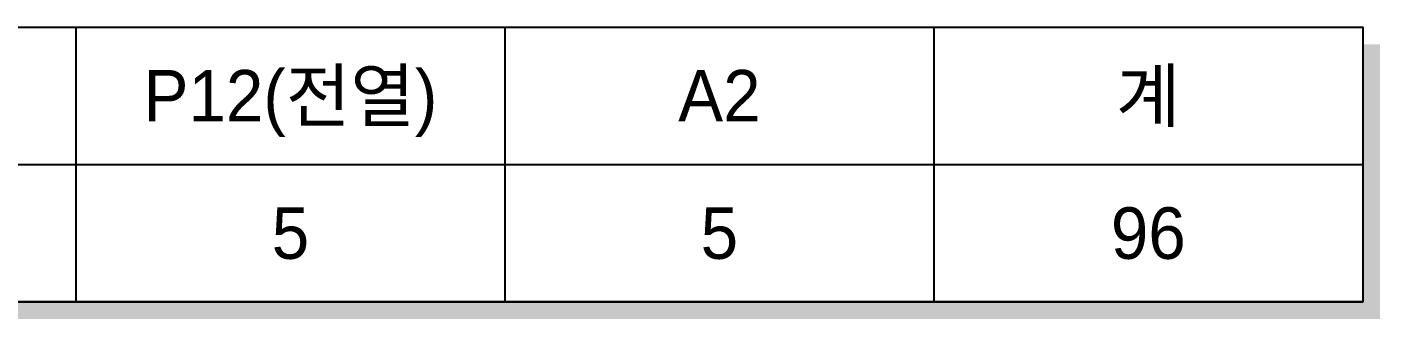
# Model space of a CAD drawing. Header units: feet. Extents: x 0 to 708085, y 0 to 237600.
# Drawn here: x 588353 to 619894, y 34767 to 41567 of the extents above; entities that cross this region are included whole.
import ezdxf
from ezdxf.enums import TextEntityAlignment as Align

# ---------------------------------------------------------------- set-up
doc = ezdxf.new("R2010")
doc.units = ezdxf.units.FT
doc.header["$LTSCALE"] = 2200
doc.header["$MEASUREMENT"] = 0
for name, color, linetype in [('CS-TABL-LIN1', 4, 'CONTINUOUS'), ('CS-TABL-LIN2', 1, 'CONTINUOUS'), ('CS-TABL-TEX1', 6, 'CONTINUOUS'), ('CS-TABL-TEX2', 3, 'CONTINUOUS')]:
    doc.layers.add(name, color=color, linetype=linetype)
doc.styles.add('A_STANDARD', font='')
doc.styles.get('A_STANDARD').set_extended_font_data('Dotum')

msp = doc.modelspace()

# ---------------------------------------------------------------- linework, layer by layer
at = {"layer": 'CS-TABL-LIN1'}
msp.add_lwpolyline([(417494, 41567), (619494, 41567), (619494, 35167), (417494, 35167)], close=True, dxfattribs=at)
for points in [[(619494, 41167), (619894, 41167), (619494, 35167), (619894, 35167)], [(417894, 35167), (619894, 35167), (417894, 34767), (619894, 34767)]]:
    msp.add_solid(points, dxfattribs=at)
at = {"layer": 'CS-TABL-LIN2'}
for p, q in [((589494, 41567), (589494, 35167)), ((599494, 41567), (599494, 35167)), ((609494, 41567), (609494, 35167)), ((417494, 38367), (619494, 38367)), ((425494, 38367), (619494, 38367)), ((417494, 35167), (619494, 35167)), ((425494, 35167), (619494, 35167))]:
    msp.add_line(p, q, dxfattribs=at)

# ---------------------------------------------------------------- texts
at = {"layer": 'CS-TABL-TEX1', "style": 'A_STANDARD'}
for s, p in [('P12(전열)', (594494, 39367)), ('계', (614494, 39367)), ('A2', (604494, 39367))]:
    msp.add_text(s, height=1200, dxfattribs=at).set_placement(p, align=Align.CENTER)
at = {"layer": 'CS-TABL-TEX2', "style": 'A_STANDARD'}
for s, p in [('5', (594494, 36167)), ('5', (604494, 36167)), ('96', (614494, 36167))]:
    msp.add_text(s, height=1200, dxfattribs=at).set_placement(p, align=Align.CENTER)

doc.saveas('drawing.dxf')
